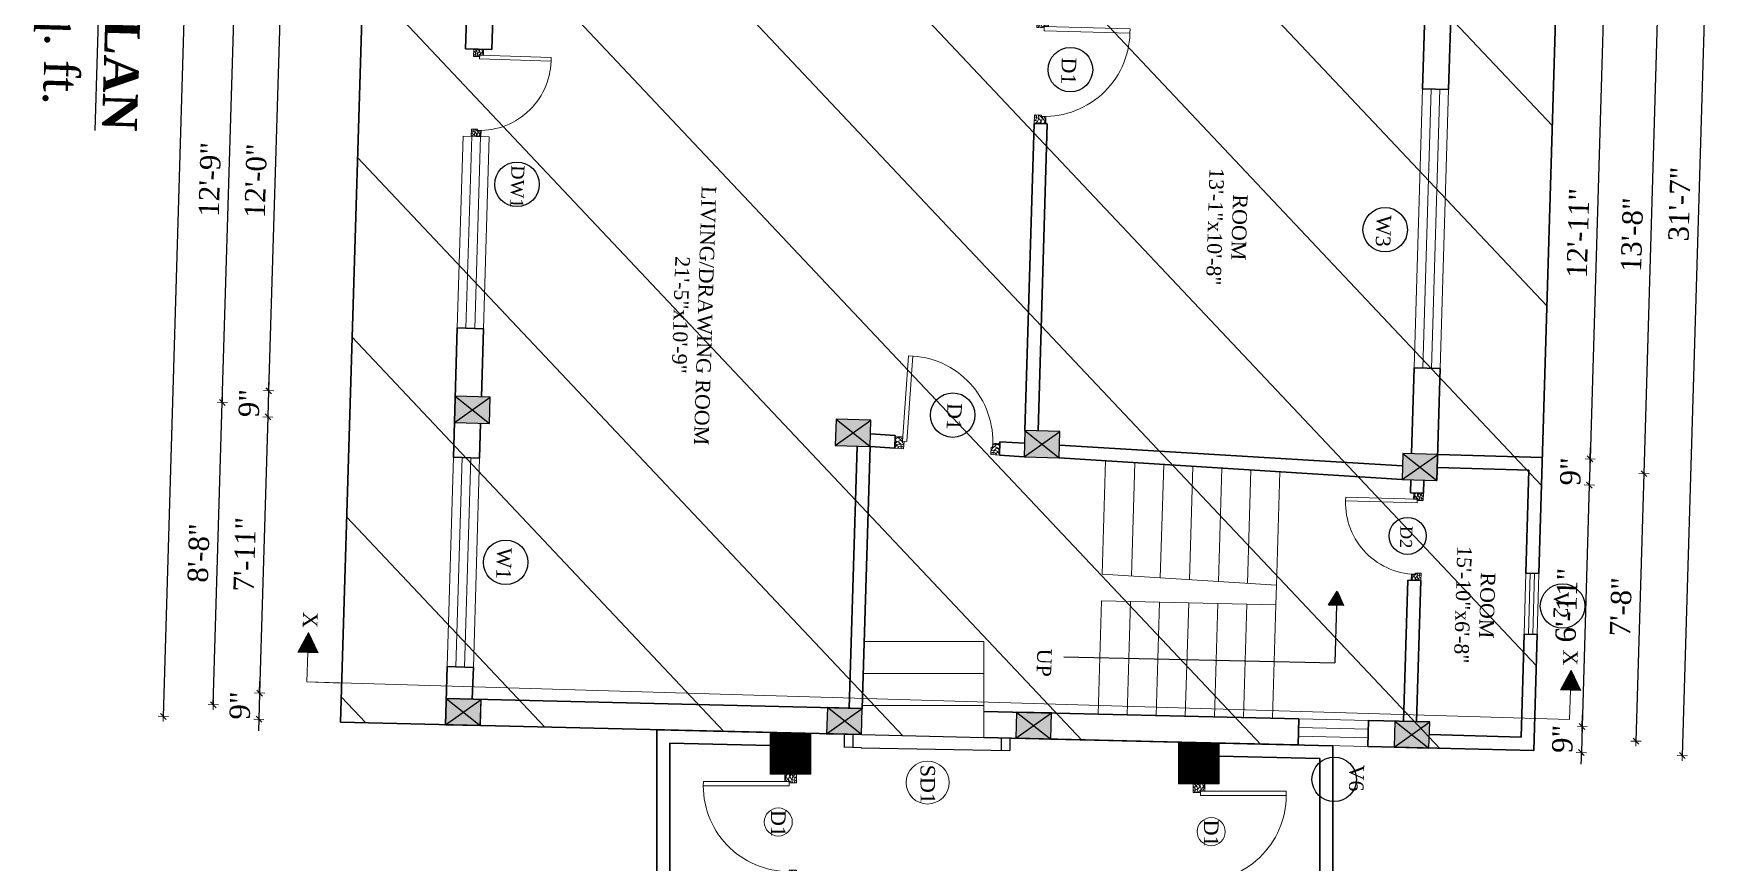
# Model space of a CAD drawing. Header units: inches. Extents: x 4069 to 291496, y -47643 to 12535.
# Drawn here: x 143015 to 143595, y -22040 to -21756 of the extents above; entities that cross this region are included whole.
import ezdxf

# ---------------------------------------------------------------- set-up
doc = ezdxf.new("R2010")
doc.units = ezdxf.units.IN
doc.header["$LTSCALE"] = 5
doc.header["$MEASUREMENT"] = 0
for name, color, linetype, lineweight in [('A-WALL', 7, 'Continuous', 9), ('Dimension', 7, 'Continuous', 18), ('DOOR', 62, 'Continuous', 0), ('Dw', 2, 'Continuous', 18), ('tefriş', 30, 'Continuous', 9)]:
    doc.layers.add(name, color=color, linetype=linetype, lineweight=lineweight)
doc.layers.add('dim line', color=7, linetype='Continuous', lineweight=15, true_color=0xfab2b2)
doc.layers.add('TEXT', color=6, linetype='Continuous')
doc.layers.add('WALL', color=7, linetype='Continuous')
doc.styles.add('ordinary', font='times.ttf')
doc.dimstyles.new('Copy of 96', dxfattribs={"dimtxt": 7, "dimasz": 4, "dimexe": 0.5, "dimexo": 0.5, "dimgap": 3, "dimtad": 1, "dimdec": 1, "dimzin": 11, "dimdsep": 46, "dimlunit": 4, "dimtxsty": 'ordinary', "dimblk": 'OBLIQUE', "dimcen": 0.09, "dimse1": 1, "dimse2": 1, "dimclrt": 6, "dimazin": 0, "dimtfac": 1, "dimtdec": 1, "dimtix": 1, "dimtmove": 2, "dimatfit": 3, "dimldrblk": 'leader', "dimfxl": 0.5, "dimfxlon": 1, "dimtolj": 1, "dimtzin": 0, "dimarcsym": 0})

# ---------------------------------------------------------------- blocks, each defined once
blk = doc.blocks.new('C1a')
at = {"color": 1, "ltscale": 5}
for p, q in [((18657.75, 4625.76), (18648.75, 4625.76)), ((18648.75, 4625.76), (18648.82, 4613.76)), ((18657.82, 4613.76), (18657.75, 4625.76)), ((18648.82, 4613.76), (18657.82, 4613.76))]:
    blk.add_line(p, q, dxfattribs=at)
blk = doc.blocks.new('A$C27B36B59')
at = {"layer": 'DOOR'}
for p, q in [((0, 4), (0, 0)), ((2.5, 4), (0, 4)), ((0, 0), (3, 0)), ((2.5, 2.5), (2.5, 4)), ((3, 2.5), (2.5, 2.5)), ((3, 0), (3, 2.5))]:
    blk.add_line(p, q, dxfattribs=at)
for centre, radius, start, end in [((-1.4, -0.54), 4.75, 22.14107, 72.83803), ((1.34, 2.09), 1.64, 45.13802, 144.89476), ((2.21, 0.3), 2.49, 83.31492, 152.65798), ((0.13, 0.37), 2.05, 349.48753, 93.68048), ((1.96, -0.47), 2.01, 58.74475, 166.49498), ((-0.06, 0.32), 1.13, 343.54197, 86.94698), ((2.08, -0.4), 1.17, 38.28162, 160.15192)]:
    blk.add_arc(centre, radius, start, end, dxfattribs=at)
blk = doc.blocks.new('D2')
at = {"layer": 'DOOR'}
for p, q in [((74473.95, 24047.59), (74473.95, 24018.09)), ((74473.95, 24047.59), (74475.45, 24047.59)), ((74475.45, 24047.59), (74475.45, 24018.13))]:
    blk.add_line(p, q, dxfattribs=at)
blk.add_arc((74473.95, 24047.59), 29.5, 180, 272.9146, dxfattribs=at)
at = {"layer": 'DOOR', "xscale": -1, "rotation": 180}
blk.add_blockref('A$C27B36B59', (74441.95, 24050.09), dxfattribs=at)
at = {"layer": 'DOOR', "rotation": 180}
blk.add_blockref('A$C27B36B59', (74477.95, 24050.09), dxfattribs=at)
blk = doc.blocks.new('x-x')
at = {"ltscale": 5}
for points in [[(11364.03, -701.52), (11364.03, -694.51), (11357.15, -698.09)], [(11364.03, -1135.52), (11364.03, -1128.51), (11357.15, -1132.09)]]:
    blk.add_hatch(color=256, dxfattribs=at).paths.add_polyline_path(points)
for p, q in [((11364.03, -694.51), (11357.15, -698.09)), ((11364.03, -701.52), (11364.03, -694.51)), ((11357.15, -698.09), (11364.03, -701.52)), ((11374.13, -698.09), (11364.03, -698.09)), ((11374.13, -698.09), (11374.13, -1132.09)), ((11364.03, -1128.51), (11357.15, -1132.09)), ((11364.03, -1135.52), (11364.03, -1128.51)), ((11357.15, -1132.09), (11364.03, -1135.52)), ((11374.13, -1132.09), (11364.03, -1132.09))]:
    blk.add_line(p, q, dxfattribs=at)
at = {"layer": 'A-WALL', "color": 1, "ltscale": 5}
blk.add_line((11374.13, -1120.09), (11374.13, -1132.09), dxfattribs=at)
at = {"layer": 'TEXT', "style": 'ordinary'}
for p in [(11350.08, -700.97), (11350.08, -1134.1)]:
    blk.add_text('X', height=5, dxfattribs=at).set_placement(p)
blk = doc.blocks.new('oblique')
at = {"color": 0, "lineweight": -2}
blk.add_line((0.25, 0.25), (-0.25, -0.25), dxfattribs=at)
at = {"layer": 'dim line', "lineweight": 9}
for p, q in [((-0.4375, 0), (0.4375, 0)), ((0, 0.4375), (0, -0.4375))]:
    blk.add_line(p, q, dxfattribs=at)
blk = doc.blocks.new('*D4378')
at = {"layer": 'A-WALL', "color": 0, "lineweight": -2, "ltscale": 50, "transparency": 16777216}
blk.add_line((143076.99, -21986.32), (143080.09, -21882.37), dxfattribs=at)
at = {"layer": 'Defpoints', "color": 0, "ltscale": 50, "transparency": 16777216}
for p in [(143080.09, -21882.37), (143159.98, -21884.75), (143156.88, -21988.7)]:
    blk.add_point(p, dxfattribs=at)
at = {"layer": 'A-WALL', "color": 0, "lineweight": -2, "ltscale": 50, "transparency": 16777216, "xscale": 4, "yscale": 4, "zscale": 4}
for p, rotation in [((143080.09, -21882.37), 88.28998542795198), ((143076.99, -21986.32), 268.289985427952)]:
    blk.add_blockref('oblique', p, dxfattribs=dict(at, rotation=rotation))
at = {"layer": 'A-WALL', "color": 6, "ltscale": 50, "transparency": 16777216, "insert": (143071.98, -21934.15), "char_height": 7, "attachment_point": 5, "rotation": 88.28999, "style": 'ordinary'}
blk.add_mtext('\\A1;8\'-8"', dxfattribs=at)
blk = doc.blocks.new('_OBLIQUE')
at = {"color": 0, "linetype": 'ByBlock'}
blk.add_line((-0.5, -0.5), (0.5, 0.5), dxfattribs=at)
blk = doc.blocks.new('leader')
at = {"layer": 'Dimension'}
for p, q in [((0, -4.33), (0, 4.33)), ((-4.42, 0), (4.42, 0))]:
    blk.add_line(p, q, dxfattribs=at)
blk = doc.blocks.new('*D4379')
at = {"layer": 'A-WALL', "color": 0, "lineweight": -2, "ltscale": 50, "transparency": 16777216}
blk.add_line((143080.09, -21882.37), (143084.66, -21729.43), dxfattribs=at)
at = {"layer": 'Defpoints', "color": 0, "ltscale": 50, "transparency": 16777216}
for p in [(143084.66, -21729.43), (143164.55, -21731.82), (143159.98, -21884.75)]:
    blk.add_point(p, dxfattribs=at)
at = {"layer": 'A-WALL', "color": 0, "lineweight": -2, "ltscale": 50, "transparency": 16777216, "xscale": 4, "yscale": 4, "zscale": 4}
for p, rotation in [((143084.66, -21729.43), 88.28998542889812), ((143080.09, -21882.37), 268.2899854288981)]:
    blk.add_blockref('oblique', p, dxfattribs=dict(at, rotation=rotation))
at = {"layer": 'A-WALL', "color": 6, "ltscale": 50, "transparency": 16777216, "insert": (143075.81, -21805.7), "char_height": 7, "attachment_point": 5, "rotation": 88.28999, "style": 'ordinary'}
blk.add_mtext('\\A1;12\'-9"', dxfattribs=at)
blk = doc.blocks.new('*D4382')
at = {"layer": 'A-WALL', "color": 0, "lineweight": -2, "ltscale": 50, "transparency": 16777216}
blk.add_line((143059.84, -21990.31), (143076.93, -21417.56), dxfattribs=at)
at = {"layer": 'Defpoints', "color": 0, "ltscale": 50, "transparency": 16777216}
for p in [(143076.93, -21417.56), (143173.84, -21420.46), (143156.74, -21993.2)]:
    blk.add_point(p, dxfattribs=at)
at = {"layer": 'A-WALL', "color": 0, "lineweight": -2, "ltscale": 50, "transparency": 16777216, "xscale": 4, "yscale": 4, "zscale": 4}
for p, rotation in [((143076.93, -21417.56), 88.28998542889812), ((143059.84, -21990.31), 268.2899854288981)]:
    blk.add_blockref('oblique', p, dxfattribs=dict(at, rotation=rotation))
at = {"layer": 'A-WALL', "color": 6, "ltscale": 50, "transparency": 16777216, "insert": (143061.82, -21703.74), "char_height": 7, "attachment_point": 5, "rotation": 88.28999, "style": 'ordinary'}
blk.add_mtext('\\A1;47\'-9"', dxfattribs=at)
blk = doc.blocks.new('*D4394')
at = {"layer": 'A-WALL', "color": 0, "lineweight": -2, "ltscale": 50, "transparency": 16777216}
blk.add_line((143554.64, -21746.89), (143550.02, -21901.82), dxfattribs=at)
at = {"layer": 'Defpoints', "color": 0, "ltscale": 50, "transparency": 16777216}
for p in [(143502.3, -21745.33), (143497.67, -21900.26), (143550.02, -21901.82)]:
    blk.add_point(p, dxfattribs=at)
at = {"layer": 'A-WALL', "color": 0, "lineweight": -2, "ltscale": 50, "transparency": 16777216, "xscale": 4, "yscale": 4, "zscale": 4}
for p, rotation in [((143554.64, -21746.89), 88.28998542889815), ((143550.02, -21901.82), 268.2899854288981)]:
    blk.add_blockref('oblique', p, dxfattribs=dict(at, rotation=rotation))
at = {"layer": 'A-WALL', "color": 6, "ltscale": 50, "transparency": 16777216, "insert": (143545.84, -21824.16), "char_height": 7, "attachment_point": 5, "rotation": 88.28999, "style": 'ordinary'}
blk.add_mtext('\\A1;12\'-11"', dxfattribs=at)
blk = doc.blocks.new('*D4395')
at = {"layer": 'A-WALL', "color": 0, "lineweight": -2, "ltscale": 50, "transparency": 16777216}
for p, q in [((143550.02, -21901.82), (143549.75, -21910.81)), ((143550.02, -21901.82), (143550.14, -21897.82)), ((143549.75, -21910.81), (143549.63, -21914.81))]:
    blk.add_line(p, q, dxfattribs=at)
at = {"layer": 'Defpoints', "color": 0, "ltscale": 50, "transparency": 16777216}
for p in [(143497.67, -21900.26), (143497.4, -21909.25), (143549.75, -21910.81)]:
    blk.add_point(p, dxfattribs=at)
at = {"layer": 'A-WALL', "color": 0, "lineweight": -2, "ltscale": 50, "transparency": 16777216, "xscale": 4, "yscale": 4, "zscale": 4}
for p, rotation in [((143550.02, -21901.82), 268.2899854288981), ((143549.75, -21910.81), 88.28998542889815)]:
    blk.add_blockref('oblique', p, dxfattribs=dict(at, rotation=rotation))
at = {"layer": 'A-WALL', "color": 6, "ltscale": 50, "transparency": 16777216, "insert": (143543.32, -21906.12), "char_height": 7, "attachment_point": 5, "rotation": 88.28999, "style": 'ordinary'}
blk.add_mtext('\\A1;9"', dxfattribs=at)
blk = doc.blocks.new('*D4396')
at = {"layer": 'A-WALL', "color": 0, "lineweight": -2, "ltscale": 50, "transparency": 16777216}
blk.add_line((143549.75, -21910.81), (143547.27, -21993.78), dxfattribs=at)
at = {"layer": 'Defpoints', "color": 0, "ltscale": 50, "transparency": 16777216}
for p in [(143497.4, -21909.25), (143494.92, -21992.22), (143547.27, -21993.78)]:
    blk.add_point(p, dxfattribs=at)
at = {"layer": 'A-WALL', "color": 0, "lineweight": -2, "ltscale": 50, "transparency": 16777216, "xscale": 4, "yscale": 4, "zscale": 4}
for p, rotation in [((143549.75, -21910.81), 88.28998542889815), ((143547.27, -21993.78), 268.2899854288981)]:
    blk.add_blockref('oblique', p, dxfattribs=dict(at, rotation=rotation))
at = {"layer": 'A-WALL', "color": 6, "ltscale": 50, "transparency": 16777216, "insert": (143541.95, -21952.1), "char_height": 7, "attachment_point": 5, "rotation": 88.28999, "style": 'ordinary'}
blk.add_mtext('\\A1;6\'-11"', dxfattribs=at)
blk = doc.blocks.new('*D4397')
at = {"layer": 'A-WALL', "color": 0, "lineweight": -2, "ltscale": 50, "transparency": 16777216}
for p, q in [((143547.27, -21993.78), (143547.01, -22002.77)), ((143547.27, -21993.78), (143547.39, -21989.78)), ((143547.01, -22002.77), (143546.89, -22006.77))]:
    blk.add_line(p, q, dxfattribs=at)
at = {"layer": 'Defpoints', "color": 0, "ltscale": 50, "transparency": 16777216}
for p in [(143494.92, -21992.22), (143494.66, -22001.21), (143547.01, -22002.77)]:
    blk.add_point(p, dxfattribs=at)
at = {"layer": 'A-WALL', "color": 0, "lineweight": -2, "ltscale": 50, "transparency": 16777216, "xscale": 4, "yscale": 4, "zscale": 4}
for p, rotation in [((143547.27, -21993.78), 268.2899854288981), ((143547.01, -22002.77), 88.28998542889815)]:
    blk.add_blockref('oblique', p, dxfattribs=dict(at, rotation=rotation))
at = {"layer": 'A-WALL', "color": 6, "ltscale": 50, "transparency": 16777216, "insert": (143540.57, -21998.08), "char_height": 7, "attachment_point": 5, "rotation": 88.28999, "style": 'ordinary'}
blk.add_mtext('\\A1;9"', dxfattribs=at)
blk = doc.blocks.new('*D4398')
at = {"layer": 'A-WALL', "color": 0, "lineweight": -2, "ltscale": 50, "transparency": 16777216}
blk.add_line((143565.81, -21998.83), (143568.55, -21906.87), dxfattribs=at)
at = {"layer": 'Defpoints', "color": 0, "ltscale": 50, "transparency": 16777216}
for p in [(143497.54, -21904.75), (143568.55, -21906.87), (143494.79, -21996.71)]:
    blk.add_point(p, dxfattribs=at)
at = {"layer": 'A-WALL', "color": 0, "lineweight": -2, "ltscale": 50, "transparency": 16777216, "xscale": 4, "yscale": 4, "zscale": 4}
for p, rotation in [((143568.55, -21906.87), 88.28998542795541), ((143565.81, -21998.83), 268.2899854279554)]:
    blk.add_blockref('oblique', p, dxfattribs=dict(at, rotation=rotation))
at = {"layer": 'A-WALL', "color": 6, "ltscale": 50, "transparency": 16777216, "insert": (143560.61, -21952.66), "char_height": 7, "attachment_point": 5, "rotation": 88.28999, "style": 'ordinary'}
blk.add_mtext('\\A1;7\'-8"', dxfattribs=at)
blk = doc.blocks.new('*D4399')
at = {"layer": 'A-WALL', "color": 0, "lineweight": -2, "ltscale": 50, "transparency": 16777216}
blk.add_line((143568.55, -21906.87), (143573.45, -21742.95), dxfattribs=at)
at = {"layer": 'Defpoints', "color": 0, "ltscale": 50, "transparency": 16777216}
for p in [(143502.43, -21740.83), (143573.45, -21742.95), (143497.54, -21904.75)]:
    blk.add_point(p, dxfattribs=at)
at = {"layer": 'A-WALL', "color": 0, "lineweight": -2, "ltscale": 50, "transparency": 16777216, "xscale": 4, "yscale": 4, "zscale": 4}
for p, rotation in [((143573.45, -21742.95), 88.28998542889812), ((143568.55, -21906.87), 268.2899854288981)]:
    blk.add_blockref('oblique', p, dxfattribs=dict(at, rotation=rotation))
at = {"layer": 'A-WALL', "color": 6, "ltscale": 50, "transparency": 16777216, "insert": (143564.44, -21824.72), "char_height": 7, "attachment_point": 5, "rotation": 88.28999, "style": 'ordinary'}
blk.add_mtext('\\A1;13\'-8"', dxfattribs=at)
blk = doc.blocks.new('*D4401')
at = {"layer": 'A-WALL', "color": 0, "lineweight": -2, "ltscale": 50, "transparency": 16777216}
blk.add_line((143592.99, -21624.98), (143581.68, -22003.81), dxfattribs=at)
at = {"layer": 'Defpoints', "color": 0, "ltscale": 50, "transparency": 16777216}
for p in [(143505.97, -21622.38), (143494.66, -22001.21), (143581.68, -22003.81)]:
    blk.add_point(p, dxfattribs=at)
at = {"layer": 'A-WALL', "color": 0, "lineweight": -2, "ltscale": 50, "transparency": 16777216, "xscale": 4, "yscale": 4, "zscale": 4}
for p, rotation in [((143592.99, -21624.98), 88.28998542889815), ((143581.68, -22003.81), 268.2899854288981)]:
    blk.add_blockref('oblique', p, dxfattribs=dict(at, rotation=rotation))
at = {"layer": 'A-WALL', "color": 6, "ltscale": 50, "transparency": 16777216, "insert": (143580.77, -21814.2), "char_height": 7, "attachment_point": 5, "rotation": 88.28999, "style": 'ordinary'}
blk.add_mtext('\\A1;31\'-7"', dxfattribs=at)
blk = doc.blocks.new('*D4407')
at = {"layer": 'A-WALL', "color": 0, "lineweight": -2, "ltscale": 50, "transparency": 16777216}
blk.add_line((143100.32, -21734.4), (143096.02, -21878.34), dxfattribs=at)
at = {"layer": 'Defpoints', "color": 0, "ltscale": 50, "transparency": 16777216}
for p in [(143164.41, -21736.32), (143096.02, -21878.34), (143160.12, -21880.25)]:
    blk.add_point(p, dxfattribs=at)
at = {"layer": 'A-WALL', "color": 0, "lineweight": -2, "ltscale": 50, "transparency": 16777216, "xscale": 4, "yscale": 4, "zscale": 4}
for p, rotation in [((143100.32, -21734.4), 88.28998542889815), ((143096.02, -21878.34), 268.2899854288981)]:
    blk.add_blockref('oblique', p, dxfattribs=dict(at, rotation=rotation))
at = {"layer": 'A-WALL', "color": 6, "ltscale": 50, "transparency": 16777216, "insert": (143091.61, -21806.18), "char_height": 7, "attachment_point": 5, "rotation": 88.28999, "style": 'ordinary'}
blk.add_mtext('\\A1;12\'-0"', dxfattribs=at)
blk = doc.blocks.new('*D4408')
at = {"layer": 'A-WALL', "color": 0, "lineweight": -2, "ltscale": 50, "transparency": 16777216}
for p, q in [((143096.02, -21878.34), (143095.75, -21887.34)), ((143096.02, -21878.34), (143096.14, -21874.34)), ((143095.75, -21887.34), (143095.63, -21891.33))]:
    blk.add_line(p, q, dxfattribs=at)
at = {"layer": 'Defpoints', "color": 0, "ltscale": 50, "transparency": 16777216}
for p in [(143160.12, -21880.25), (143095.75, -21887.34), (143159.85, -21889.25)]:
    blk.add_point(p, dxfattribs=at)
at = {"layer": 'A-WALL', "color": 0, "lineweight": -2, "ltscale": 50, "transparency": 16777216, "xscale": 4, "yscale": 4, "zscale": 4}
for p, rotation in [((143096.02, -21878.34), 268.2899854288981), ((143095.75, -21887.34), 88.28998542889812)]:
    blk.add_blockref('oblique', p, dxfattribs=dict(at, rotation=rotation))
at = {"layer": 'A-WALL', "color": 6, "ltscale": 50, "transparency": 16777216, "insert": (143089.32, -21882.64), "char_height": 7, "attachment_point": 5, "rotation": 88.28999, "style": 'ordinary'}
blk.add_mtext('\\A1;9"', dxfattribs=at)
blk = doc.blocks.new('*D4409')
at = {"layer": 'A-WALL', "color": 0, "lineweight": -2, "ltscale": 50, "transparency": 16777216}
blk.add_line((143095.75, -21887.34), (143092.92, -21982.29), dxfattribs=at)
at = {"layer": 'Defpoints', "color": 0, "ltscale": 50, "transparency": 16777216}
for p in [(143159.85, -21889.25), (143092.92, -21982.29), (143157.01, -21984.21)]:
    blk.add_point(p, dxfattribs=at)
at = {"layer": 'A-WALL', "color": 0, "lineweight": -2, "ltscale": 50, "transparency": 16777216, "xscale": 4, "yscale": 4, "zscale": 4}
for p, rotation in [((143095.75, -21887.34), 88.28998542889815), ((143092.92, -21982.29), 268.2899854288981)]:
    blk.add_blockref('oblique', p, dxfattribs=dict(at, rotation=rotation))
at = {"layer": 'A-WALL', "color": 6, "ltscale": 50, "transparency": 16777216, "insert": (143087.76, -21934.62), "char_height": 7, "attachment_point": 5, "rotation": 88.28999, "style": 'ordinary'}
blk.add_mtext('\\A1;7\'-11"', dxfattribs=at)
blk = doc.blocks.new('*D4410')
at = {"layer": 'A-WALL', "color": 0, "lineweight": -2, "ltscale": 50, "transparency": 16777216}
for p, q in [((143092.92, -21982.29), (143092.65, -21991.29)), ((143092.92, -21982.29), (143093.03, -21978.29)), ((143092.65, -21991.29), (143092.53, -21995.29))]:
    blk.add_line(p, q, dxfattribs=at)
at = {"layer": 'Defpoints', "color": 0, "ltscale": 50, "transparency": 16777216}
for p in [(143157.01, -21984.21), (143092.65, -21991.29), (143156.74, -21993.2)]:
    blk.add_point(p, dxfattribs=at)
at = {"layer": 'A-WALL', "color": 0, "lineweight": -2, "ltscale": 50, "transparency": 16777216, "xscale": 4, "yscale": 4, "zscale": 4}
for p, rotation in [((143092.92, -21982.29), 268.2899854288981), ((143092.65, -21991.29), 88.28998542889812)]:
    blk.add_blockref('oblique', p, dxfattribs=dict(at, rotation=rotation))
at = {"layer": 'A-WALL', "color": 6, "ltscale": 50, "transparency": 16777216, "insert": (143086.21, -21986.6), "char_height": 7, "attachment_point": 5, "rotation": 88.28999, "style": 'ordinary'}
blk.add_mtext('\\A1;9"', dxfattribs=at)

msp = doc.modelspace()

# ---------------------------------------------------------------- hatches: boundary and pattern name
at = {"layer": 'A-WALL', "ltscale": 5}
h = msp.add_hatch(dxfattribs=at)
h.set_pattern_fill('ANSI31', color=256, angle=270)
h.set_pattern_definition([(315, (141778.61554, 2535.51974), (0.08838834765, 0.08838834765), [])])
h.paths.add_polyline_path([(143282.33668, -21996.17939), (143268.33668, -21996.17939), (143268.33668, -22010.17939), (143282.33668, -22010.17939)])
h = msp.add_hatch(dxfattribs=at)
h.set_pattern_fill('ANSI31', color=256, angle=270)
h.set_pattern_definition([(315, (141769.89787, 2422.57403), (0.08838834765, 0.08838834765), [])])
h.paths.add_polyline_path([(143408.61901, -21999.50399), (143408.61901, -22013.50399), (143422.61901, -22013.50399), (143422.61901, -21999.50399)])
at = {"layer": 'WALL', "linetype": 'ByBlock', "ltscale": 5, "true_color": 0xf8991e}
h = msp.add_hatch(dxfattribs=at)
h.set_pattern_fill('ANSI31', color=30, scale=350, angle=268.28998543)
h.set_pattern_definition([(313.29, (146642.496, -15066.644), (31.8453, 29.99899), [])])
h.paths.add_polyline_path([(143138.46977, -21398.95166), (143541.3401, -21643.88649), (143530.64367, -22002.17484), (143120.75431, -21992.35)])
h = msp.add_hatch(color=30, dxfattribs=at)
h.dxf.hatch_style = 1
h.paths.add_polyline_path([(143165.97996, -21884.93023), (143160.11691, -21880.25319), (143159.84835, -21889.24918)])
h.paths.add_polyline_path([(143159.84835, -21889.24918), (143171.843, -21889.60727), (143165.97996, -21884.93023)])
h.paths.add_polyline_path([(143165.97996, -21884.93023), (143171.843, -21889.60727), (143172.11157, -21880.61128)])
h.paths.add_polyline_path([(143172.11157, -21880.61128), (143160.11691, -21880.25319), (143165.97996, -21884.93023)])
h = msp.add_hatch(color=30, dxfattribs=at)
h.dxf.hatch_style = 1
h.paths.add_polyline_path([(143296.80265, -21892.82432), (143290.93961, -21888.14728), (143290.67104, -21897.14327)])
h.paths.add_polyline_path([(143290.67104, -21897.14327), (143302.6657, -21897.50136), (143296.80265, -21892.82432)])
h.paths.add_polyline_path([(143296.80265, -21892.82432), (143302.6657, -21897.50136), (143302.93426, -21888.50537)])
h.paths.add_polyline_path([(143302.93426, -21888.50537), (143290.93961, -21888.14728), (143296.80265, -21892.82432)])
h = msp.add_hatch(color=30, dxfattribs=at)
h.dxf.hatch_style = 1
h.paths.add_polyline_path([(143361.71468, -21896.74124), (143355.85163, -21892.0642), (143355.58306, -21901.06019)])
h.paths.add_polyline_path([(143355.58306, -21901.06019), (143367.57772, -21901.41828), (143361.71468, -21896.74124)])
h.paths.add_polyline_path([(143361.71468, -21896.74124), (143367.57772, -21901.41828), (143367.84629, -21892.42229)])
h.paths.add_polyline_path([(143367.84629, -21892.42229), (143355.85163, -21892.0642), (143361.71468, -21896.74124)])
h = msp.add_hatch(color=30, dxfattribs=at)
h.dxf.hatch_style = 1
h.paths.add_polyline_path([(143491.53872, -21904.57507), (143485.67568, -21899.89803), (143485.40711, -21908.89402)])
h.paths.add_polyline_path([(143485.40711, -21908.89402), (143497.40177, -21909.25212), (143491.53872, -21904.57507)])
h.paths.add_polyline_path([(143491.53872, -21904.57507), (143497.40177, -21909.25212), (143497.67033, -21900.25612)])
h.paths.add_polyline_path([(143497.67033, -21900.25612), (143485.67568, -21899.89803), (143491.53872, -21904.57507)])
at = {"layer": 'WALL', "linetype": 'ByBlock', "ltscale": 5}
msp.add_hatch(color=2, dxfattribs=at).paths.add_polyline_path([(143463.08673, -21947.27782), (143465.34318, -21952.2085), (143460.09728, -21952.05189)])
at = {"layer": 'WALL', "linetype": 'ByBlock', "ltscale": 5, "true_color": 0xf8991e}
h = msp.add_hatch(color=30, dxfattribs=at)
h.dxf.hatch_style = 1
h.paths.add_polyline_path([(143156.74488, -21993.20295), (143162.8776, -21988.84703), (143157.01346, -21984.20679)])
h.paths.add_polyline_path([(143156.74488, -21993.20295), (143168.74174, -21993.48727), (143162.8776, -21988.84703)])
h.paths.add_polyline_path([(143168.74174, -21993.48727), (143169.01032, -21984.4911), (143162.8776, -21988.84703)])
h.paths.add_polyline_path([(143162.8776, -21988.84703), (143169.01032, -21984.4911), (143157.01346, -21984.20679)])
h = msp.add_hatch(color=30, dxfattribs=at)
h.dxf.hatch_style = 1
h.paths.add_polyline_path([(143287.71059, -21996.30675), (143293.8433, -21991.95083), (143287.97916, -21987.31059)])
h.paths.add_polyline_path([(143287.71059, -21996.30675), (143299.70745, -21996.59107), (143293.8433, -21991.95083)])
h.paths.add_polyline_path([(143299.70745, -21996.59107), (143299.97602, -21987.59491), (143293.8433, -21991.95083)])
h.paths.add_polyline_path([(143293.8433, -21991.95083), (143299.97602, -21987.59491), (143287.97916, -21987.31059)])
h = msp.add_hatch(color=30, dxfattribs=at)
h.dxf.hatch_style = 1
h.paths.add_polyline_path([(143352.69357, -21997.8468), (143358.82629, -21993.49088), (143352.96215, -21988.85064)])
h.paths.add_polyline_path([(143352.69357, -21997.8468), (143364.69043, -21998.13112), (143358.82629, -21993.49088)])
h.paths.add_polyline_path([(143364.69043, -21998.13112), (143364.959, -21989.13496), (143358.82629, -21993.49088)])
h.paths.add_polyline_path([(143358.82629, -21993.49088), (143364.959, -21989.13496), (143352.96215, -21988.85064)])
h = msp.add_hatch(color=30, dxfattribs=at)
h.dxf.hatch_style = 1
h.paths.add_polyline_path([(143482.65954, -22000.92691), (143488.79225, -21996.57099), (143482.92811, -21991.93075)])
h.paths.add_polyline_path([(143482.65954, -22000.92691), (143494.6564, -22001.21123), (143488.79225, -21996.57099)])
h.paths.add_polyline_path([(143494.6564, -22001.21123), (143494.92497, -21992.21507), (143488.79225, -21996.57099)])
h.paths.add_polyline_path([(143488.79225, -21996.57099), (143494.92497, -21992.21507), (143482.92811, -21991.93075)])

# ---------------------------------------------------------------- linework, layer by layer
at = {"color": 1, "ltscale": 5}
for p, q in [((143159.84835, -21889.24918), (143172.11157, -21880.61128)), ((143160.11691, -21880.25319), (143171.843, -21889.60727)), ((143290.67104, -21897.14327), (143302.93426, -21888.50537)), ((143290.93961, -21888.14728), (143302.6657, -21897.50136)), ((143355.58306, -21901.06019), (143367.84629, -21892.42229)), ((143355.85163, -21892.0642), (143367.57772, -21901.41828)), ((143485.40711, -21908.89402), (143497.67033, -21900.25612)), ((143485.67568, -21899.89803), (143497.40177, -21909.25212)), ((143433.47236, -21905.93476), (143433.49358, -21905.60035)), ((143156.74488, -21993.20295), (143169.01032, -21984.4911)), ((143157.01346, -21984.20679), (143168.74174, -21993.48727)), ((143287.71059, -21996.30675), (143299.97602, -21987.59491)), ((143299.70745, -21996.59107), (143287.97916, -21987.31059)), ((143352.69357, -21997.8468), (143364.959, -21989.13496)), ((143352.96215, -21988.85064), (143364.69043, -21998.13112)), ((143482.65954, -22000.92691), (143494.92497, -21992.21507)), ((143482.92811, -21991.93075), (143494.6564, -22001.21123))]:
    msp.add_line(p, q, dxfattribs=at)
at = {"layer": 'A-WALL', "lineweight": 30}
for p, q in [((143138.46977, -21398.95166), (143120.75431, -21992.35)), ((143532.46397, -21941.20197), (143541.3401, -21643.88649)), ((143165.38384, -21703.83187), (143163.68291, -21760.80649)), ((143501.41537, -21774.81201), (143503.11274, -21717.95705)), ((143173.41, -21736.58588), (143172.6789, -21761.07506)), ((143492.41938, -21774.54345), (143493.29969, -21745.05658)), ((143163.68291, -21760.80649), (143172.6789, -21761.07506)), ((143492.41938, -21774.54345), (143501.41537, -21774.81201)), ((143359.00324, -21786.49774), (143355.85163, -21892.0642)), ((143359.00324, -21786.49774), (143363.50124, -21786.63202)), ((143363.50124, -21786.63202), (143360.34963, -21892.19848)), ((143160.81817, -21856.76374), (143159.49025, -21901.24392)), ((143160.81817, -21856.76374), (143169.81417, -21857.03231)), ((143169.81417, -21857.03231), (143169.11291, -21880.52176)), ((143488.67434, -21899.98756), (143489.55465, -21870.50069)), ((143489.55465, -21870.50069), (143498.55064, -21870.76926)), ((143497.40177, -21909.25212), (143498.55064, -21870.76926)), ((143168.84434, -21889.51775), (143168.48624, -21901.51249)), ((143311.28303, -21893.6981), (143302.79453, -21893.18588)), ((143311.28303, -21893.6981), (143311.15244, -21898.07212)), ((143347.2343, -21895.86747), (143347.09632, -21900.48944)), ((143355.7228, -21896.37968), (143347.2343, -21895.86747)), ((143159.49025, -21901.24392), (143168.48624, -21901.51249)), ((143298.1677, -21897.36708), (143295.47802, -21987.46062)), ((143302.6657, -21897.50136), (143299.97602, -21987.59491)), ((143311.15244, -21898.07212), (143302.6657, -21897.50136)), ((143355.58306, -21901.06019), (143347.09632, -21900.48944)), ((143485.40711, -21908.89402), (143367.57772, -21901.41828)), ((143485.54684, -21904.21351), (143367.70655, -21897.1028)), ((143497.67033, -21900.25612), (143533.6543, -21901.3304)), ((143497.53605, -21904.75412), (143529.02202, -21905.69411)), ((143527.96597, -21941.06768), (143529.02202, -21905.69411)), ((143488.27149, -21913.48154), (143488.40577, -21908.98355)), ((143492.76949, -21913.61583), (143488.27149, -21913.48154)), ((143492.76949, -21913.61583), (143492.90377, -21909.11783)), ((143527.96597, -21941.06768), (143532.46397, -21941.20197)), ((143485.92733, -21992.00183), (143487.3763, -21943.46698)), ((143491.87429, -21943.60127), (143487.3763, -21943.46698)), ((143490.42532, -21992.13611), (143491.87429, -21943.60127)), ((143526.28326, -21997.4319), (143527.33931, -21962.05833)), ((143527.33931, -21962.05833), (143531.83731, -21962.19261)), ((143530.64697, -22002.06418), (143531.83731, -21962.19261)), ((143157.3417, -21973.21186), (143156.74488, -21993.20295)), ((143157.3417, -21973.21186), (143166.3377, -21973.48042)), ((143166.3377, -21973.48042), (143165.95542, -21984.41871)), ((143157.01346, -21984.20679), (143299.97602, -21987.59491)), ((143341.70745, -21988.58391), (143449.93766, -21991.1489)), ((143120.75431, -21992.35), (143299.70745, -21996.59107)), ((143229.33668, -22337.76526), (143229.33668, -21994.92333)), ((143268.33668, -21995.8476), (143229.33668, -21994.92333)), ((143449.93766, -21991.1489), (143449.66908, -22000.14506)), ((143473.93047, -21991.71751), (143473.66189, -22000.71367)), ((143473.93047, -21991.71751), (143494.92497, -21992.21507)), ((143233.83668, -22335.31533), (143233.83668, -21999.53124)), ((143268.33668, -22000.34886), (143233.83668, -21999.53124)), ((143422.61901, -21999.50399), (143341.70745, -21997.58644)), ((143352.69357, -21997.8468), (143395.68345, -21998.86564)), ((143364.69043, -21998.13112), (143449.66908, -22000.14506)), ((143422.61901, -21999.50399), (143461.61901, -22000.42827)), ((143461.61901, -22000.42827), (143461.61901, -22081.39025)), ((143473.66189, -22000.71367), (143530.64697, -22002.06418)), ((143526.28326, -21997.4319), (143494.79729, -21996.49191)), ((143422.61901, -22004.00525), (143457.11901, -22004.82288)), ((143457.11901, -22004.82288), (143457.11901, -22085.89025))]:
    msp.add_line(p, q, dxfattribs=at)
at = {"layer": 'A-WALL', "ltscale": 5}
for p, q in [((143341.70745, -21964.58644), (143300.66292, -21964.58644)), ((143341.70745, -21997.58644), (143341.70745, -21964.58644)), ((143341.70745, -21975.58644), (143300.33452, -21975.58644)), ((143341.70745, -21986.58644), (143300.00613, -21986.58644)), ((143341.70745, -21988.58391), (143341.70745, -21997.58644))]:
    msp.add_line(p, q, dxfattribs=at)
for points in [[(143282.33668, -21996.17939), (143282.33668, -22010.17939), (143268.33668, -22010.17939), (143268.33668, -21996.17939)], [(143408.61901, -21999.50399), (143408.61901, -22013.50399), (143422.61901, -22013.50399), (143422.61901, -21999.50399)]]:
    msp.add_lwpolyline(points, close=True, dxfattribs=at)
for centre, radius in [((143322.41613, -22013.05809), 7.38406), ((143271.10965, -22026.627), 4.82435), ((143419.84605, -22029.9516), 4.82435)]:
    msp.add_circle(centre, radius, dxfattribs=at)
at = {"layer": 'Dw', "color": 3}
for p, q in [((143492.41938, -21774.54345), (143489.55465, -21870.50069)), ((143495.41805, -21774.63297), (143492.55331, -21870.59022)), ((143498.41671, -21774.72249), (143495.55198, -21870.67974)), ((143501.41537, -21774.81201), (143498.55064, -21870.76926)), ((143162.78768, -21790.79313), (143160.81817, -21856.76374)), ((143162.78768, -21790.79313), (143171.78367, -21791.0617)), ((143163.81684, -21856.85326), (143165.78634, -21790.88265)), ((143166.8155, -21856.94278), (143168.78501, -21790.97218)), ((143171.78367, -21791.0617), (143169.81417, -21857.03231)), ((143159.49094, -21901.22103), (143157.34239, -21973.18897)), ((143162.48972, -21901.31056), (143160.34117, -21973.27849)), ((143165.48838, -21901.40008), (143163.33983, -21973.36802)), ((143165.48838, -21901.40008), (143163.33983, -21973.36802)), ((143168.48624, -21901.51249), (143166.3377, -21973.48042)), ((143527.33931, -21962.05833), (143527.96597, -21941.06768)), ((143528.83864, -21962.10309), (143529.4653, -21941.11244)), ((143530.33797, -21962.14785), (143530.96463, -21941.15721)), ((143531.83731, -21962.19261), (143532.46397, -21941.20197)), ((143473.83172, -21994.71601), (143449.83891, -21994.1474)), ((143473.9028, -21991.71686), (143449.90999, -21991.14824)), ((143473.68956, -22000.71433), (143449.69675, -22000.14572)), ((143473.76064, -21997.71517), (143449.76783, -21997.14656))]:
    msp.add_line(p, q, dxfattribs=at)
at = {"layer": 'tefriş', "ltscale": 5}
for p, q in [((143382.39086, -21941.41458), (143383.55466, -21902.43195)), ((143392.43247, -21942.05167), (143393.59626, -21903.06904)), ((143402.36195, -21942.68165), (143403.52574, -21903.69902)), ((143412.38113, -21943.31733), (143413.54492, -21904.33469)), ((143422.35545, -21943.95015), (143423.51925, -21904.96752)), ((143432.32978, -21944.58298), (143433.49358, -21905.60035)), ((143442.30411, -21945.2158), (143443.46791, -21906.23317)), ((143382.39086, -21941.41458), (143442.30411, -21945.2158)), ((143442.30411, -21945.2158), (143442.10298, -21951.95301)), ((143380.95413, -21989.51403), (143382.11793, -21950.5314)), ((143382.11793, -21950.5314), (143442.10298, -21951.95301)), ((143390.95114, -21989.75096), (143392.11493, -21950.76832)), ((143400.94814, -21989.98788), (143402.11194, -21951.00525)), ((143410.94704, -21990.22485), (143412.11083, -21951.24221)), ((143420.94215, -21990.46172), (143422.10595, -21951.47909)), ((143430.93915, -21990.69865), (143432.10295, -21951.71601)), ((143440.93918, -21990.93564), (143442.10298, -21951.95301))]:
    msp.add_line(p, q, dxfattribs=at)
at = {"layer": 'TEXT'}
for centre, radius in [((143371.48108, -21767.9773), 7.64038), ((143181.32465, -21807.40754), 7.64038), ((143479.61844, -21823.01612), 7.64038), ((143331.02583, -21886.7405), 7.64038), ((143487.3189, -21928.26433), 6.36673), ((143177.44534, -21937.34921), 7.64038), ((143540.55943, -21952.39441), 7.64038), ((143462.1055, -22011.95843), 7.64038)]:
    msp.add_circle(centre, radius, dxfattribs=at)
at = {"layer": 'WALL', "color": 2, "linetype": 'ByBlock', "ltscale": 5}
for p, q in [((143460.09728, -21952.05189), (143463.08673, -21947.27782)), ((143463.08673, -21947.27782), (143465.34318, -21952.2085)), ((143465.34318, -21952.2085), (143460.09728, -21952.05189)), ((143462.94167, -21952.1368), (143462.35052, -21971.93797)), ((143369.18868, -21969.84947), (143462.35052, -21971.93797))]:
    msp.add_line(p, q, dxfattribs=at)
at = {"layer": 'WALL', "color": 2, "linetype": 'ByBlock'}
for p, q in [((143293.70745, -21996.44887), (143293.70745, -22000.96313)), ((143299.70745, -22001.09233), (143293.70745, -22000.95014)), ((143296.70745, -21996.51997), (143296.70745, -22001.02123)), ((143299.60083, -22001.0898), (143350.70745, -22002.08726)), ((143299.70745, -21996.59107), (143341.70745, -21997.58644)), ((143347.70745, -21997.72864), (143347.70745, -22002.02871)), ((143350.70745, -21997.79973), (143350.70745, -22002.08726))]:
    msp.add_line(p, q, dxfattribs=at)
at = {"layer": 'WALL', "color": 2, "linetype": 'ByBlock', "ltscale": 5}
for points in [[(143160.11691, -21880.25319), (143159.84835, -21889.24918), (143171.843, -21889.60727), (143172.11157, -21880.61128)], [(143290.93961, -21888.14728), (143290.67104, -21897.14327), (143302.6657, -21897.50136), (143302.93426, -21888.50537)], [(143355.85163, -21892.0642), (143355.58306, -21901.06019), (143367.57772, -21901.41828), (143367.84629, -21892.42229)], [(143485.67568, -21899.89803), (143485.40711, -21908.89402), (143497.40177, -21909.25212), (143497.67033, -21900.25612)], [(143169.01032, -21984.4911), (143157.01346, -21984.20679), (143156.74488, -21993.20295), (143168.74174, -21993.48727)], [(143299.97602, -21987.59491), (143287.97916, -21987.31059), (143287.71059, -21996.30675), (143299.70745, -21996.59107)], [(143364.959, -21989.13496), (143352.96215, -21988.85064), (143352.69357, -21997.8468), (143364.69043, -21998.13112)], [(143494.92497, -21992.21507), (143482.92811, -21991.93075), (143482.65954, -22000.92691), (143494.6564, -22001.21123)]]:
    msp.add_lwpolyline(points, close=True, dxfattribs=at)

# ---------------------------------------------------------------- block references
at = {"layer": 'A-WALL', "color": 1, "rotation": 268.2899854279543}
msp.add_blockref('x-x', (144580.16443, -10643.20791), dxfattribs=at)
at = {"layer": 'WALL', "color": 2, "linetype": 'ByBlock'}
for p, rotation in [((165176.96184, -96912.97452), 88.28998542795433), ((219235.03372, -2899.75124), 176.1524916296482), ((167463.70693, -96491.45522), 89.99999999999999)]:
    msp.add_blockref('D2', p, dxfattribs=dict(at, rotation=rotation))
at = {"layer": 'WALL', "color": 2, "linetype": 'ByBlock', "yscale": 0.8333000000002357, "zscale": 0.8333}
for p, xscale, rotation in [((161346.52475, -84393.76958), 0.8332999999984168, 88.28998542795433), ((121608.75275, -83350.41294), -0.8332999999984168, 268.2899854279543)]:
    msp.add_blockref('D2', p, dxfattribs=dict(at, xscale=xscale, rotation=rotation))
at = {"layer": 'WALL', "color": 2, "linetype": 'ByBlock', "ltscale": 5}
for p, rotation in [((139101.80753, -3206.01384), 268.2899854279543), ((139232.77323, -3209.11764), 268.2899854281289), ((139297.75621, -3210.65769), 268.2899854281578), ((139427.72218, -3213.7378), 268.2899854279543)]:
    msp.add_blockref('C1a', p, dxfattribs=dict(at, rotation=rotation))
at = {"layer": 'WALL', "color": 2, "linetype": 'ByBlock', "xscale": -1, "rotation": 269.9999999998168}
msp.add_blockref('D2', (119227.24877, -96488.13062), dxfattribs=at)

# ---------------------------------------------------------------- texts
at = {"layer": 'TEXT', "style": 'ordinary'}
for s, height, rotation, p in [('D1', 5, 268.29037351, (143368.54216, -21763.73769)), ('DW1', 4.5, 268.29037351, (143179.44965, -21800.78733)), ('W3', 5, 268.29037351, (143476.70587, -21817.89393)), ('D1', 5, 268.28959735, (143329.22546, -21882.53485)), ('D2', 4.1665, 268.28959735, (143484.86866, -21924.77479)), ('W1', 5, 268.29037351, (143174.53277, -21932.22702)), ('V2', 5, 268.29037351, (143537.64687, -21947.27222)), ('UP', 5, 268.28959735, (143360.1157, -21966.96924)), ('SD1', 5, 270, (143319.97201, -22006.94057)), ('V6', 5, 268.29037351, (143467.42415, -22006.83624)), ('D1', 5, 270, (143268.61505, -22022.50299)), ('D1', 5, 270, (143417.35146, -22025.82759))]:
    msp.add_text(s, height=height, rotation=rotation, dxfattribs=at).set_placement(p)
at = {"layer": 'TEXT', "char_height": 12, "width": 219.8150831, "attachment_point": 8, "rotation": 268.28959735, "style": 'ordinary'}
for s, insert in [('{\\fTimes New Roman|b1|i0|c0|p18;\\LTHIRD FLOOR PLAN}', (143041.26078, -21697.81039)), ('AREA = 1205.23 sq. ft.', (143017.1378, -21693.50385))]:
    msp.add_mtext(s, dxfattribs=dict(at, insert=insert))
at = {"layer": 'TEXT', "char_height": 5, "attachment_point": 8, "rotation": 268.28959735, "style": 'ordinary'}
for s, insert in [('ROOM\\P13\'-1"x10\'-8"', (143418.62653, -21821.87343)), ('LIVING/DRAWING ROOM\\P21\'-5"x10\'-9"', (143235.06991, -21852.20293)), ('ROOM\\P15\'-10"x6\'-8"', (143503.76905, -21951.82752))]:
    msp.add_mtext_dynamic_manual_height_columns(s, width=101.5687276, gutter_width=1720.71691, heights=[0], dxfattribs=dict(at, insert=insert))

# ---------------------------------------------------------------- dimensions: what is measured, and where the dimension line sits
at = {"layer": 'A-WALL', "ltscale": 50}
for base, p1, p2, angle, picture, middle in [((143076.93421, -21417.56497), (143156.74488, -21993.20295), (143173.84375, -21420.45813), 268.28998543, '*D4382', (143061.81704, -21703.7413)), ((143581.68345, -22003.80936), (143505.96612, -21622.38001), (143494.6564, -22001.21123), 268.28998543, '*D4401', (143580.77058, -21814.19767)), ((143084.65638, -21729.43421), (143159.98263, -21884.75118), (143164.5483, -21731.81932), 268.28998543, '*D4379', (143075.80582, -21805.70406)), ((143096.01863, -21878.33958), (143164.41401, -21736.31732), (143160.11691, -21880.25319), 268.28998543, '*D4407', (143091.60953, -21806.17587)), ((143573.4471, -21742.94732), (143497.53605, -21904.75412), (143502.42997, -21740.82716), 268.28998543, '*D4399', (143564.4425, -21824.71503)), ((143550.01945, -21901.81897), (143502.29568, -21745.32515), (143497.67033, -21900.25612), 88.28998543, '*D4394', (143545.83502, -21824.15952)), ((143095.75006, -21887.33557), (143160.11691, -21880.25319), (143159.84835, -21889.24918), 268.28998543, '*D4408', (143089.31661, -21882.6415)), ((143092.91517, -21982.29318), (143159.84835, -21889.24918), (143157.01346, -21984.20679), 268.28998543, '*D4409', (143087.76488, -21934.6183)), ((143549.75088, -21910.81496), (143497.67033, -21900.25612), (143497.40177, -21909.25212), 88.28998543, '*D4395', (143543.31744, -21906.12089)), ((143547.27409, -21993.77791), (143497.40177, -21909.25212), (143494.92497, -21992.21507), 88.28998543, '*D4396', (143541.95484, -21952.10066)), ((143092.64659, -21991.28934), (143157.01346, -21984.20679), (143156.74488, -21993.20295), 268.28998543, '*D4410', (143086.21315, -21986.59519)), ((143547.00551, -22002.77407), (143494.92497, -21992.21507), (143494.6564, -22001.21123), 88.28998543, '*D4397', (143540.57207, -21998.07992))]:
    dim = msp.add_linear_dim(base=base, p1=p1, p2=p2, angle=angle, dimstyle='Copy of 96', override={"dimdec": 0, "dimblk": 'oblique', "dimtdec": 0, "dimarcsym": 1}, dxfattribs=at)
    dim.commit()
    dim.dimension.update_dxf_attribs({"geometry": picture, "text_midpoint": middle})
for p1, p2, distance, picture, middle in [((143156.87917, -21988.70487), (143159.98263, -21884.75118), 79.92751, '*D4378', (143071.98134, -21934.14714)), ((143494.79068, -21996.71315), (143497.53605, -21904.75412), -71.04877, '*D4398', (143560.61277, -21952.65772))]:
    dim = msp.add_aligned_dim(p1=p1, p2=p2, distance=distance, dimstyle='Copy of 96', override={"dimdec": 0, "dimblk": 'oblique', "dimtdec": 0, "dimarcsym": 1}, dxfattribs=at)
    dim.commit()
    dim.dimension.update_dxf_attribs({"geometry": picture, "text_midpoint": middle})

doc.saveas('drawing.dxf')
